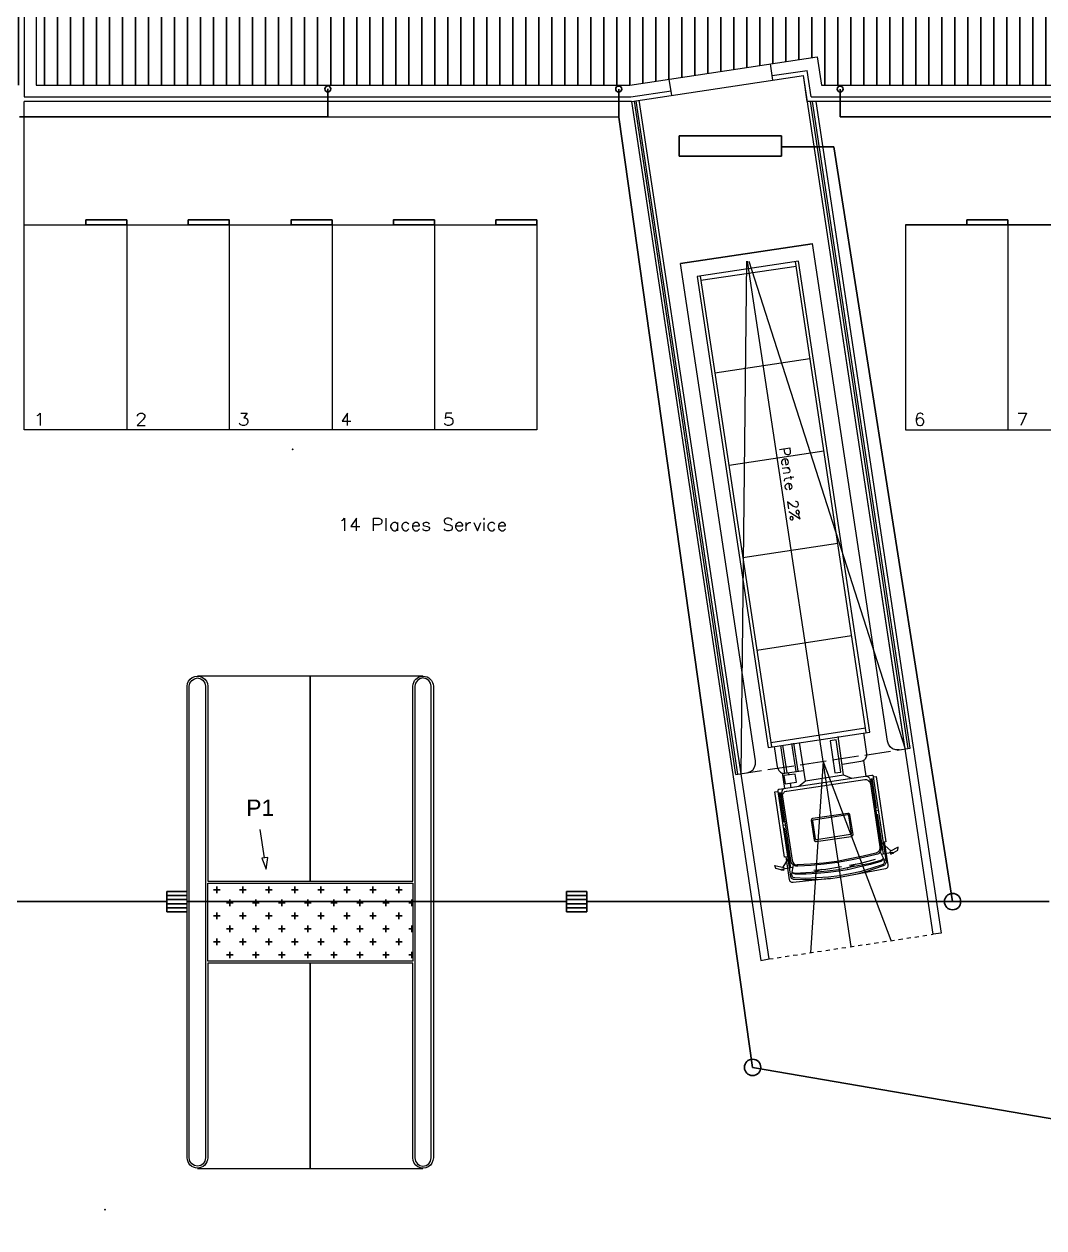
# Model space of a CAD drawing. Header units: millimetres. Extents: x 2259 to 2364, y 714 to 811.
# Drawn here: x 2282.96 to 2307.86, y 742.64 to 772.02 of the extents above; entities that cross this region are included whole.
import ezdxf
from ezdxf.lldxf.tags import DXFTag

# ---------------------------------------------------------------- set-up
doc = ezdxf.new("R2010")
doc.units = ezdxf.units.MM
doc.linetypes.add('PDF_IMPORT', pattern=[1, 0.8, -0.2])
for name, color, linetype in [('bordures P1', 7, 'Continuous'), ('bordures T1 colées', 7, 'Continuous'), ('bordures T2', 7, 'Continuous'), ('Bâtiment', 250, 'Continuous'), ('EP parking', 191, 'Continuous'), ('EP toiture', 140, 'Continuous'), ('espace vert', 3, 'Continuous'), ('hachure toiture', 7, 'Continuous'), ('marquage', 230, 'Continuous'), ('nomenclature', 250, 'Continuous'), ("pente et fil d'eau", 7, 'Continuous'), ('rampe', 7, 'Continuous'), ('véhicules', 9, 'Continuous')]:
    doc.layers.add(name, color=color, linetype=linetype)
doc.styles.get("Standard").update_dxf_attribs({"font": 'arial.ttf'})
tags = doc.linetypes.add('EP', pattern='A,1.840098,-0.072791,["EP toiture",Standard,S=0.2,R=0,X=0,Y=-0.104742],-1.631004', length=3.543893).pattern_tags.tags
tags[6] = DXFTag(74, 10)
tags = doc.linetypes.add('PARKING', pattern='A,1.840098,-0.072791,["EP parking",Standard,S=0.2,R=0,X=0,Y=-0.104742],-1.578763', length=3.491652).pattern_tags.tags
tags[6] = DXFTag(74, 10)

msp = doc.modelspace()

# ---------------------------------------------------------------- hatches: boundary and pattern name
at = {"layer": 'bordures P1', "true_color": 0x939598, "transparency": 33554687}
h = msp.add_hatch(dxfattribs=at)
h.set_pattern_fill('AR-CONC', color=252, scale=0.2)
h.paths.add_polyline_path([(2287.392, 755.856), (2287.375, 755.932), (2287.332, 756), (2287.273, 756.042), (2287.197, 756.059), (2287.121, 756.042), (2287.053, 756), (2287.01, 755.932), (2286.994, 755.856), (2286.994, 749.101), (2286.994, 744.346), (2287.01, 744.269), (2287.053, 744.202), (2287.121, 744.159), (2287.197, 744.142), (2287.273, 744.159), (2287.332, 744.202), (2287.375, 744.269), (2287.392, 744.346), (2287.392, 751.05)])
h.paths.add_polyline_path([(2292.901, 755.856), (2292.884, 755.932), (2292.842, 756), (2292.774, 756.042), (2292.698, 756.059), (2292.621, 756.042), (2292.562, 756), (2292.52, 755.932), (2292.503, 755.856), (2292.503, 751.05), (2292.503, 744.346), (2292.52, 744.269), (2292.562, 744.202), (2292.621, 744.159), (2292.698, 744.142), (2292.774, 744.159), (2292.842, 744.202), (2292.884, 744.269), (2292.901, 744.346)])
h.paths.add_polyline_path([(2311.938, 755.661), (2322.049, 755.661), (2322.049, 750.652), (2322.151, 750.669), (2322.244, 750.711), (2322.329, 750.77), (2322.397, 750.855), (2322.431, 750.957), (2322.448, 751.058), (2322.448, 766.671), (2322.431, 766.773), (2322.407, 766.843), (2322.397, 766.866), (2322.329, 766.95), (2322.244, 767.018), (2322.151, 767.061), (2322.049, 767.069), (2322.049, 756.059), (2311.988, 756.059), (2311.87, 756.042), (2311.76, 756), (2311.666, 755.932), (2311.599, 755.839), (2311.548, 755.729), (2311.539, 755.61), (2311.539, 751.058), (2311.548, 750.957), (2311.59, 750.855), (2311.649, 750.77), (2311.734, 750.711), (2311.836, 750.669), (2311.938, 750.652)])
at = {"layer": 'espace vert'}
h = msp.add_hatch(dxfattribs=at)
h.set_pattern_fill('CROSS', color=256, scale=0.05)
h.paths.add_polyline_path([(2292.452, 751.05), (2287.443, 751.05), (2287.443, 749.151), (2292.452, 749.151)])
at = {"layer": 'hachure toiture', "true_color": 0x939598}
h = msp.add_hatch(dxfattribs=at)
h.set_pattern_fill('ANSI31', color=252, scale=0.1, angle=45)
h.paths.add_polyline_path([(2282.959, 778.935), (2277.144, 778.935), (2277.144, 770.527), (2282.959, 770.527)])
h.paths.add_polyline_path([(2322.041, 782.241), (2315.642, 782.241), (2315.642, 781.664), (2315.187, 781.664, -0.046439), (2315.094, 781.664), (2314.641, 781.664), (2314.641, 782.118, -0.045787), (2314.641, 782.209), (2314.641, 782.241), (2283.256, 782.241), (2283.256, 770.527), (2297.749, 770.527), (2302.321, 771.217), (2302.426, 770.527), (2322.041, 770.527)])
h.paths.add_polyline_path([(2292.359, 778.647), (2292.359, 780.045), (2293.765, 780.045), (2293.765, 778.647), (2293.097, 778.647, -0.021971), (2293.035, 778.647)], flags=16)
h.paths.add_polyline_path([(2305.454, 778.842), (2305.454, 779.507, -0.011975), (2305.453, 779.541, -0.011975), (2305.454, 779.574), (2305.454, 780.24), (2306.852, 780.24), (2306.852, 778.842), (2306.186, 778.842, -0.023715), (2306.119, 778.842)], flags=16)
at = {"layer": "pente et fil d'eau", "transparency": 33554687}
h = msp.add_hatch(dxfattribs=at)
h.set_pattern_fill('CROSS', color=3, scale=0.2)
h.paths.add_polyline_path([(2305.419, 801.642), (2268.839, 801.677), (2268.906, 758.432), (2270.796, 758.432), (2271.313, 730.056), (2288.579, 730.056), (2307.101, 730.045), (2307.101, 731.526, 0.421134), (2301.112, 737.363), (2301.112, 732.364), (2280.792, 732.364), (2280.792, 739.441), (2275.782, 739.441), (2275.782, 762.269), (2280.792, 762.269), (2280.792, 767.97), (2278.648, 767.97), (2278.648, 770.129), (2276.747, 770.129), (2276.747, 779.334), (2282.849, 779.334), (2282.849, 794.353), (2314.432, 794.353), (2314.432, 796.503), (2325.649, 796.503), (2325.649, 794.353), (2325.649, 793.853, 0.414204), (2328.517, 790.994), (2333.658, 790.994), (2333.658, 779.879), (2333.658, 779.39), (2333.658, 748.256), (2331.073, 748.256), (2331.073, 733.745), (2316.345, 733.745, 0.413374), (2313.503, 730.895), (2313.503, 730.039), (2318.286, 730.037), (2318.286, 730.206, -0.41238), (2317.926, 730.568, -0.239098), (2318.074, 730.86), (2318.074, 730.861), (2317.845, 731.039), (2317.906, 731.087), (2317.766, 731.28, -0.267419), (2317.418, 731.184), (2317.388, 731.135), (2317.381, 730.846), (2317.306, 730.866), (2317.235, 730.643), (2317.468, 730.618), (2317.473, 730.69), (2317.748, 730.589), (2317.462, 730.54), (2317.468, 730.618), (2317.235, 730.643), (2317.306, 730.866), (2317.235, 730.886), (2317.418, 731.184, -0.341744), (2317.146, 731.534, -1), (2317.871, 731.534, -0.197294), (2317.766, 731.28), (2317.906, 731.087), (2317.964, 731.132), (2318.074, 730.86, -0.446431), (2318.602, 730.749), (2318.608, 730.751), (2318.811, 730.954), (2318.849, 730.888), (2319.778, 731.412), (2319.117, 731.412), (2319.117, 733.421), (2320.422, 733.421), (2320.422, 731.412), (2319.778, 731.412), (2318.849, 730.888), (2318.888, 730.818), (2318.602, 730.749, -0.131576), (2318.65, 730.568, -0.414351), (2318.288, 730.206), (2332.805, 730.03), (2349.443, 798.607), (2305.327, 798.573)])
h.paths.add_polyline_path([(2326.612, 792.716), (2326.827, 792.907), (2326.895, 792.78)], flags=16)
h.paths.add_polyline_path([(2279.756, 762.642), (2279.723, 762.355), (2279.614, 762.621)], flags=16)
h.paths.add_polyline_path([(2278.504, 763.031), (2279.512, 763.031), (2279.512, 763.855), (2278.504, 763.855)], flags=24)
h.paths.add_polyline_path([(2327.362, 792.972), (2328.369, 792.972), (2328.369, 793.796), (2327.362, 793.796)], flags=24)
h.paths.add_polyline_path([(2314.912, 730.285), (2317.224, 730.285), (2317.224, 731.11), (2314.912, 731.11)], flags=24)
h.paths.add_polyline_path([(2320.841, 731.62), (2324.333, 731.62), (2324.333, 733.111), (2320.841, 733.111)], flags=24)
at = {"layer": "pente et fil d'eau", "true_color": 0x939598, "transparency": 33554687}
h = msp.add_hatch(dxfattribs=at)
h.set_pattern_fill('AR-CONC', color=252, scale=0.23)
h.paths.add_polyline_path([(2322.448, 766.671), (2322.431, 766.773), (2322.407, 766.843), (2322.397, 766.866), (2322.329, 766.95), (2322.244, 767.018), (2322.151, 767.061), (2322.049, 767.069), (2322.049, 756.059), (2311.988, 756.059), (2311.87, 756.042), (2311.76, 756), (2311.666, 755.932), (2311.599, 755.839), (2311.548, 755.729), (2311.539, 755.61), (2311.539, 751.058), (2311.548, 750.957), (2311.59, 750.855), (2311.649, 750.77), (2311.734, 750.711), (2311.836, 750.669), (2311.938, 750.652), (2311.938, 755.661), (2322.049, 755.661), (2322.049, 750.652), (2322.151, 750.669), (2322.244, 750.711), (2322.329, 750.77), (2322.397, 750.855), (2322.431, 750.957), (2322.448, 751.058)])
h.paths.add_polyline_path([(2287.392, 751.05), (2287.392, 755.856), (2287.375, 755.932), (2287.332, 756), (2287.273, 756.042), (2287.197, 756.059), (2287.121, 756.042), (2287.053, 756), (2287.01, 755.932), (2286.994, 755.856), (2286.994, 749.101), (2286.994, 744.346), (2287.01, 744.269), (2287.053, 744.202), (2287.121, 744.159), (2287.197, 744.142), (2287.273, 744.159), (2287.332, 744.202), (2287.375, 744.269), (2287.392, 744.346)])
h.paths.add_polyline_path([(2292.901, 755.856), (2292.884, 755.932), (2292.842, 756), (2292.774, 756.042), (2292.698, 756.059), (2292.621, 756.042), (2292.562, 756), (2292.52, 755.932), (2292.503, 755.856), (2292.503, 751.05), (2292.503, 744.346), (2292.52, 744.269), (2292.562, 744.202), (2292.621, 744.159), (2292.698, 744.142), (2292.774, 744.159), (2292.842, 744.202), (2292.884, 744.269), (2292.901, 744.346)])

# ---------------------------------------------------------------- linework, layer by layer
msp.add_point((2289.518, 761.643, 287.57))
at = {"linetype": 'PARKING'}
msp.add_point((2284.935, 743.085, 287.56), dxfattribs=at)
at = {"layer": 'bordures P1', "lineweight": 5}
msp.add_lwpolyline([(2292.452, 744.346), (2292.452, 749.101), (2287.443, 749.101), (2287.443, 744.346, -0.989555), (2286.942, 744.346), (2286.942, 749.101), (2286.942, 755.856, -1.000499), (2287.443, 755.856), (2287.443, 751.101), (2292.452, 751.101), (2292.452, 755.856, -0.992107), (2292.952, 755.856), (2292.952, 744.346, -1.003169)], format="xyb", close=True, dxfattribs=at)
for points in [[(2292.503, 755.856), (2292.503, 751.05), (2292.503, 744.346), (2292.52, 744.269), (2292.562, 744.202), (2292.621, 744.159), (2292.698, 744.142), (2292.774, 744.159), (2292.842, 744.202), (2292.884, 744.269), (2292.901, 744.346), (2292.901, 755.856), (2292.884, 755.932), (2292.842, 756), (2292.774, 756.042), (2292.698, 756.059), (2292.621, 756.042), (2292.562, 756), (2292.52, 755.932)], [(2292.452, 749.151), (2287.443, 749.151), (2287.443, 751.05), (2292.452, 751.05)]]:
    msp.add_lwpolyline(points, close=True, dxfattribs=at)
at = {"layer": 'bordures T1 colées'}
for points in [[(2284.468, 767.12), (2285.468, 767.12), (2285.468, 767.24), (2284.468, 767.24)], [(2286.968, 767.12), (2287.968, 767.12), (2287.968, 767.24), (2286.968, 767.24)], [(2289.478, 767.12), (2290.478, 767.12), (2290.478, 767.24), (2289.478, 767.24)], [(2291.978, 767.12), (2292.978, 767.12), (2292.978, 767.24), (2291.978, 767.24)], [(2294.478, 767.12), (2295.478, 767.12), (2295.478, 767.24), (2294.478, 767.24)], [(2305.979, 767.12), (2306.979, 767.12), (2306.979, 767.24), (2305.979, 767.24)]]:
    msp.add_lwpolyline(points, close=True, dxfattribs=at)
at = {"layer": 'bordures T2', "lineweight": 5}
msp.add_lwpolyline([(2286.994, 744.346), (2286.994, 749.101), (2286.994, 755.856), (2287.01, 755.932), (2287.053, 756), (2287.121, 756.042), (2287.197, 756.059), (2287.273, 756.042), (2287.332, 756), (2287.375, 755.932), (2287.392, 755.856), (2287.392, 751.05), (2287.392, 744.346), (2287.375, 744.269), (2287.332, 744.202), (2287.273, 744.159), (2287.197, 744.142), (2287.121, 744.159), (2287.053, 744.202), (2287.01, 744.269)], close=True, dxfattribs=at)
at = {"layer": 'Bâtiment', "lineweight": 20}
for p, q in [((2301.244, 770.65), (2301.184, 771.046)), ((2297.79, 770.129), (2301.986, 770.762)), ((2298.772, 770.277), (2298.712, 770.673)), ((2301.228, 770.759), (2302.078, 770.887)), ((2302.081, 770.129), (2301.986, 770.762)), ((2297.774, 770.238), (2298.756, 770.386))]:
    msp.add_line(p, q, dxfattribs=at)
for points in [[(2302.176, 770.239), (2322.388, 770.239), (2322.388, 794.242), (2282.959, 794.242), (2282.959, 770.239), (2297.773, 770.239)], [(2302.176, 770.239), (2302.078, 770.887)]]:
    msp.add_lwpolyline(points, dxfattribs=at)
msp.add_lwpolyline([(2302.321, 771.217), (2302.426, 770.527), (2322.1, 770.527), (2322.1, 793.954), (2283.256, 793.954), (2283.256, 770.527), (2297.749, 770.527)], close=True, dxfattribs=at)
at = {"layer": 'Bâtiment', "lineweight": 5}
for points in [[(2322.388, 784.529), (2322.498, 784.529), (2322.498, 770.129), (2302.081, 770.129)], [(2297.79, 770.129), (2282.959, 770.129)]]:
    msp.add_lwpolyline(points, dxfattribs=at)
at = {"layer": 'EP parking'}
for p, q in [((2298.955, 769.291), (2300.455, 769.291)), ((2298.955, 768.791), (2298.955, 769.291)), ((2300.455, 769.291), (2300.955, 769.291)), ((2300.955, 769.291), (2301.455, 769.291)), ((2301.455, 769.291), (2301.455, 768.791)), ((2301.455, 768.791), (2301.455, 769.041)), ((2301.455, 769.023), (2302.729, 769.023)), ((2302.729, 769.023), (2305.63, 750.601)), ((2301.455, 768.791), (2298.955, 768.791)), ((2286.442, 750.601), (2286.442, 750.851)), ((2286.442, 750.601), (2286.442, 750.851)), ((2286.442, 750.851), (2286.942, 750.851)), ((2286.442, 750.851), (2286.442, 750.751)), ((2286.442, 750.751), (2286.442, 750.651)), ((2286.442, 750.751), (2286.942, 750.751)), ((2296.702, 750.851), (2296.202, 750.851)), ((2296.202, 750.851), (2296.202, 750.351)), ((2296.202, 750.851), (2296.202, 750.751)), ((2296.202, 750.751), (2296.202, 750.651)), ((2296.202, 750.751), (2296.702, 750.751)), ((2296.702, 750.601), (2296.702, 750.851)), ((2286.442, 750.651), (2286.442, 750.551)), ((2286.442, 750.651), (2286.942, 750.651)), ((2286.442, 750.601), (2286.442, 750.351)), ((2286.442, 750.601), (2286.442, 750.351)), ((2286.442, 750.551), (2286.442, 750.451)), ((2286.442, 750.551), (2286.942, 750.551)), ((2286.442, 750.451), (2286.442, 750.351)), ((2286.442, 750.451), (2286.942, 750.451)), ((2286.942, 750.601), (2295.952, 750.601)), ((2295.952, 750.601), (2296.202, 750.601)), ((2296.202, 750.651), (2296.202, 750.551)), ((2296.202, 750.651), (2296.702, 750.651)), ((2296.202, 750.551), (2296.202, 750.451)), ((2296.202, 750.551), (2296.702, 750.551)), ((2296.202, 750.451), (2296.202, 750.351)), ((2296.202, 750.451), (2296.702, 750.451)), ((2296.702, 750.351), (2296.702, 750.601)), ((2296.702, 750.601), (2296.952, 750.601)), ((2296.952, 750.601), (2305.63, 750.601)), ((2305.63, 750.601), (2307.736, 750.601)), ((2305.63, 750.601), (2307.736, 750.601)), ((2307.736, 750.601), (2307.986, 750.601)), ((2286.442, 750.351), (2286.942, 750.351)), ((2296.202, 750.351), (2296.702, 750.351))]:
    msp.add_line(p, q, dxfattribs=at)
msp.add_circle((2305.63, 750.601), 0.2, dxfattribs=at)
at = {"layer": 'EP toiture', "linetype": 'EP'}
for p, q in [((2290.377, 770.434), (2290.377, 769.755)), ((2297.478, 770.432), (2297.478, 769.753)), ((2302.885, 770.432), (2302.885, 769.753))]:
    msp.add_line(p, q, dxfattribs=at)
at = {"layer": 'EP toiture'}
for p, q in [((2282.849, 769.753), (2290.377, 769.751)), ((2290.377, 769.751), (2297.478, 769.748)), ((2302.885, 769.753), (2313.054, 769.753)), ((2297.478, 769.748), (2300.746, 746.555)), ((2311.934, 744.639), (2300.746, 746.555))]:
    msp.add_line(p, q, dxfattribs=at)
at = {"layer": 'EP toiture', "linetype": 'EP'}
for centre in [(2290.377, 770.434), (2297.478, 770.432), (2302.885, 770.432)]:
    msp.add_circle(centre, 0.0727, dxfattribs=at)
at = {"layer": 'EP toiture'}
msp.add_circle((2300.746, 746.555), 0.2, dxfattribs=at)
at = {"layer": 'marquage'}
for p, q in [((2304.479, 767.12), (2321.998, 767.12)), ((2289.947, 756.11), (2289.948, 751.101)), ((2289.947, 744.092), (2289.948, 749.101))]:
    msp.add_line(p, q, dxfattribs=at)
at = {"layer": 'marquage', "lineweight": 5}
for points in [[(2295.478, 767.12), (2295.478, 762.119), (2282.959, 762.119), (2282.959, 770.129)], [(2282.959, 767.12), (2295.478, 767.12)], [(2285.468, 767.12), (2285.468, 762.119)], [(2287.968, 767.12), (2287.968, 762.119)], [(2290.478, 767.12), (2290.478, 762.119)], [(2292.978, 767.12), (2292.978, 762.119)], [(2304.479, 767.12), (2304.479, 762.119), (2321.998, 762.119)], [(2306.979, 767.12), (2306.979, 762.119)], [(2283.281, 762.467), (2283.307, 762.475), (2283.349, 762.518), (2283.349, 762.221)], [(2285.731, 762.45), (2285.731, 762.467), (2285.748, 762.492), (2285.765, 762.509), (2285.79, 762.518), (2285.849, 762.518), (2285.875, 762.509), (2285.892, 762.492), (2285.908, 762.467), (2285.908, 762.433), (2285.892, 762.408), (2285.866, 762.365), (2285.722, 762.221), (2285.917, 762.221)], [(2288.248, 762.518), (2288.409, 762.518), (2288.324, 762.408), (2288.366, 762.408), (2288.392, 762.391), (2288.409, 762.382), (2288.426, 762.331), (2288.426, 762.306), (2288.409, 762.263), (2288.384, 762.238), (2288.342, 762.221), (2288.29, 762.221), (2288.248, 762.238), (2288.239, 762.246), (2288.222, 762.28)], [(2290.858, 762.221), (2290.858, 762.518), (2290.723, 762.323), (2290.935, 762.323)], [(2293.401, 762.518), (2293.257, 762.518), (2293.24, 762.391), (2293.257, 762.408), (2293.3, 762.424), (2293.342, 762.424), (2293.384, 762.408), (2293.418, 762.382), (2293.427, 762.331), (2293.427, 762.306), (2293.418, 762.263), (2293.384, 762.238), (2293.342, 762.221), (2293.3, 762.221), (2293.257, 762.238), (2293.24, 762.246), (2293.232, 762.28)], [(2304.911, 762.475), (2304.894, 762.509), (2304.852, 762.518), (2304.827, 762.518), (2304.784, 762.509), (2304.759, 762.458), (2304.742, 762.391), (2304.742, 762.323), (2304.759, 762.263), (2304.784, 762.23), (2304.827, 762.221), (2304.843, 762.221), (2304.886, 762.23), (2304.911, 762.263), (2304.928, 762.306), (2304.928, 762.323), (2304.911, 762.365), (2304.886, 762.391), (2304.843, 762.408), (2304.827, 762.408), (2304.784, 762.391), (2304.759, 762.365), (2304.742, 762.323)], [(2307.234, 762.518), (2307.437, 762.518), (2307.293, 762.221)], [(2287.197, 756.11), (2292.698, 756.11)], [(2287.197, 744.092), (2292.698, 744.092)]]:
    msp.add_lwpolyline(points, dxfattribs=at)
at = {"layer": 'nomenclature', "lineweight": 5}
for points in [[(2290.706, 759.899), (2290.74, 759.907), (2290.783, 759.958), (2290.783, 759.653)], [(2291.079, 759.653), (2291.079, 759.958), (2290.935, 759.755), (2291.155, 759.755)], [(2291.495, 759.653), (2291.495, 759.958), (2291.622, 759.958), (2291.664, 759.941), (2291.681, 759.924), (2291.697, 759.899), (2291.697, 759.856), (2291.681, 759.822), (2291.664, 759.814), (2291.622, 759.797), (2291.495, 759.797)], [(2291.799, 759.653), (2291.799, 759.958)], [(2292.079, 759.814), (2292.054, 759.839), (2292.028, 759.856), (2291.986, 759.856), (2291.951, 759.839), (2291.927, 759.814), (2291.909, 759.772), (2291.909, 759.738), (2291.927, 759.695), (2291.951, 759.67), (2291.986, 759.653), (2292.028, 759.653), (2292.054, 759.67), (2292.079, 759.695)], [(2292.079, 759.856), (2292.079, 759.653)], [(2292.35, 759.814), (2292.325, 759.839), (2292.299, 759.856), (2292.257, 759.856), (2292.223, 759.839), (2292.198, 759.814), (2292.181, 759.772), (2292.181, 759.738), (2292.198, 759.695), (2292.223, 759.67), (2292.257, 759.653), (2292.299, 759.653), (2292.325, 759.67), (2292.35, 759.695)], [(2292.444, 759.772), (2292.613, 759.772), (2292.613, 759.797), (2292.596, 759.822), (2292.579, 759.839), (2292.554, 759.856), (2292.511, 759.856), (2292.486, 759.839), (2292.452, 759.814), (2292.444, 759.772), (2292.444, 759.738), (2292.452, 759.695), (2292.486, 759.67), (2292.511, 759.653), (2292.554, 759.653), (2292.579, 759.67), (2292.613, 759.695)], [(2292.858, 759.814), (2292.842, 759.839), (2292.799, 759.856), (2292.757, 759.856), (2292.715, 759.839), (2292.698, 759.814), (2292.715, 759.78), (2292.74, 759.772), (2292.808, 759.755), (2292.842, 759.738), (2292.858, 759.712), (2292.858, 759.695), (2292.842, 759.67), (2292.799, 759.653), (2292.757, 759.653), (2292.715, 759.67), (2292.698, 759.695)], [(2293.41, 759.907), (2293.384, 759.941), (2293.342, 759.958), (2293.283, 759.958), (2293.24, 759.941), (2293.215, 759.907), (2293.215, 759.882), (2293.223, 759.856), (2293.24, 759.839), (2293.266, 759.822), (2293.359, 759.797), (2293.384, 759.78), (2293.401, 759.772), (2293.41, 759.738), (2293.41, 759.695), (2293.384, 759.67), (2293.342, 759.653), (2293.283, 759.653), (2293.24, 759.67), (2293.215, 759.695)], [(2293.495, 759.772), (2293.673, 759.772), (2293.673, 759.797), (2293.655, 759.822), (2293.638, 759.839), (2293.613, 759.856), (2293.57, 759.856), (2293.546, 759.839), (2293.511, 759.814), (2293.495, 759.772), (2293.495, 759.738), (2293.511, 759.695), (2293.546, 759.67), (2293.57, 759.653), (2293.613, 759.653), (2293.638, 759.67), (2293.673, 759.695)], [(2293.757, 759.653), (2293.757, 759.856)], [(2293.757, 759.772), (2293.774, 759.814), (2293.8, 759.839), (2293.825, 759.856), (2293.868, 759.856)], [(2293.944, 759.856), (2294.028, 759.653), (2294.113, 759.856)], [(2294.181, 759.856), (2294.181, 759.653)], [(2294.453, 759.814), (2294.427, 759.839), (2294.401, 759.856), (2294.359, 759.856), (2294.325, 759.839), (2294.3, 759.814), (2294.282, 759.772), (2294.282, 759.738), (2294.3, 759.695), (2294.325, 759.67), (2294.359, 759.653), (2294.401, 759.653), (2294.427, 759.67), (2294.453, 759.695)], [(2294.545, 759.772), (2294.715, 759.772), (2294.715, 759.797), (2294.698, 759.822), (2294.681, 759.839), (2294.655, 759.856), (2294.613, 759.856), (2294.588, 759.839), (2294.554, 759.814), (2294.545, 759.772), (2294.545, 759.738), (2294.554, 759.695), (2294.588, 759.67), (2294.613, 759.653), (2294.655, 759.653), (2294.681, 759.67), (2294.715, 759.695)], [(2288.832, 751.668), (2288.727, 752.363)]]:
    msp.add_lwpolyline(points, dxfattribs=at)
for points in [[(2294.173, 759.941), (2294.181, 759.924), (2294.198, 759.941), (2294.181, 759.958)], [(2288.764, 751.658), (2288.873, 751.391), (2288.907, 751.679)]]:
    msp.add_lwpolyline(points, close=True, dxfattribs=at)
at = {"layer": "pente et fil d'eau"}
for p, q in [((2286.442, 750.601), (2275.932, 750.601)), ((2295.952, 750.601), (2292.952, 750.601)), ((2300.729, 750.601), (2296.952, 750.601)), ((2307.736, 750.601), (2305.236, 750.601))]:
    msp.add_line(p, q, dxfattribs=at)
at = {"layer": 'rampe'}
for p, q in [((2302.365, 770.93), (2302.365, 770.93)), ((2302.2, 766.658), (2298.986, 766.174))]:
    msp.add_line(p, q, dxfattribs=at)
at = {"layer": 'rampe', "lineweight": 5}
for p, q in [((2302.289, 770.129), (2305.352, 749.83)), ((2305.157, 749.804), (2302.707, 766.01)), ((2302.707, 766.01), (2302.707, 766.01)), ((2302.707, 766.01), (2302.707, 766.009)), ((2305.352, 749.83), (2305.157, 749.804))]:
    msp.add_line(p, q, dxfattribs=at)
for points in [[(2304.416, 754.694), (2301.986, 770.762)], [(2297.79, 770.129), (2300.945, 749.168), (2301.148, 749.202), (2297.977, 770.157)], [(2300.334, 753.703), (2297.865, 770.14)], [(2300.385, 753.711), (2297.904, 770.146)], [(2304.547, 754.339), (2302.161, 770.129)], [(2304.598, 754.347), (2302.211, 770.129)], [(2304.326, 754.305), (2304.242, 754.305), (2304.166, 754.33), (2304.106, 754.381), (2304.063, 754.44), (2304.039, 754.517), (2302.207, 766.659)], [(2300.597, 766.23), (2300.461, 753.728)], [(2303.15, 749.503), (2300.623, 766.23)], [(2300.656, 766.23), (2304.471, 754.33)], [(2300.614, 753.745), (2300.682, 753.771), (2300.75, 753.813), (2300.792, 753.881), (2300.818, 753.957), (2300.818, 754.033), (2298.986, 766.174)], [(2301.403, 761.636), (2301.657, 761.679), (2301.665, 761.568), (2301.665, 761.535), (2301.648, 761.518), (2301.631, 761.501), (2301.598, 761.501), (2301.572, 761.509), (2301.555, 761.518), (2301.538, 761.551), (2301.521, 761.653)], [(2301.538, 761.407), (2301.555, 761.263), (2301.58, 761.272), (2301.605, 761.28), (2301.614, 761.297), (2301.622, 761.323), (2301.614, 761.357), (2301.598, 761.382), (2301.572, 761.399), (2301.538, 761.407), (2301.513, 761.399), (2301.478, 761.382), (2301.462, 761.357), (2301.453, 761.331), (2301.453, 761.297), (2301.47, 761.28), (2301.495, 761.255)], [(2301.47, 761.179), (2301.64, 761.204)], [(2301.589, 761.195), (2301.631, 761.17), (2301.648, 761.145), (2301.657, 761.111), (2301.648, 761.085), (2301.614, 761.068), (2301.495, 761.051)], [(2301.758, 760.958), (2301.563, 760.924), (2301.53, 760.907), (2301.521, 760.882), (2301.521, 760.865)], [(2301.673, 760.984), (2301.682, 760.899)], [(2301.631, 760.806), (2301.648, 760.661), (2301.673, 760.67), (2301.69, 760.687), (2301.708, 760.695), (2301.716, 760.721), (2301.708, 760.755), (2301.69, 760.78), (2301.665, 760.797), (2301.631, 760.806), (2301.605, 760.806), (2301.572, 760.789), (2301.546, 760.755), (2301.538, 760.729), (2301.546, 760.695), (2301.563, 760.678), (2301.589, 760.653)], [(2301.793, 760.373), (2301.8, 760.373), (2301.826, 760.365), (2301.843, 760.356), (2301.852, 760.331), (2301.86, 760.289), (2301.852, 760.263), (2301.843, 760.246), (2301.826, 760.229), (2301.8, 760.229), (2301.775, 760.238), (2301.733, 760.255), (2301.598, 760.356), (2301.622, 760.187)], [(2301.631, 760.119), (2301.911, 759.941), (2301.902, 759.966), (2301.885, 760), (2301.877, 760.034), (2301.885, 760.068), (2301.894, 760.094), (2301.885, 760.119), (2301.868, 760.145), (2301.843, 760.153), (2301.826, 760.145), (2301.8, 760.119), (2301.809, 760.094), (2301.817, 760.077), (2301.843, 760.068), (2301.868, 760.068), (2301.894, 760.094)], [(2304.131, 749.652), (2302.47, 754.025), (2302.165, 749.355)], [(2305.225, 749.813), (2305.225, 749.821)]]:
    msp.add_lwpolyline(points, dxfattribs=at)
msp.add_lwpolyline([(2301.741, 759.966), (2301.725, 759.992), (2301.699, 760), (2301.673, 759.992), (2301.657, 759.966), (2301.665, 759.941), (2301.673, 759.924), (2301.699, 759.916), (2301.725, 759.916), (2301.741, 759.941)], close=True, dxfattribs=at)
at = {"layer": 'rampe', "linetype": 'PDF_IMPORT', "lineweight": 5, "ltscale": 0.797219}
msp.add_lwpolyline([(2300.334, 753.703), (2304.598, 754.347)], dxfattribs=at)
at = {"layer": 'rampe', "linetype": 'PDF_IMPORT', "lineweight": 5, "ltscale": 0.055691}
msp.add_lwpolyline([(2301.148, 749.202), (2305.157, 749.804)], dxfattribs=at)
at = {"layer": 'rampe', "linetype": 'PDF_IMPORT', "lineweight": 5, "ltscale": 0.055439}
msp.add_lwpolyline([(2304.132, 749.65), (2304.131, 749.652)], dxfattribs=at)
at = {"layer": 'véhicules', "lineweight": 5}
for points in [[(2301.131, 754.364), (2303.606, 754.737), (2301.868, 766.23), (2299.394, 765.857)], [(2302.902, 753.762), (2302.784, 754.551), (2302.639, 754.525), (2302.759, 753.745)], [(2301.784, 753.711), (2301.513, 753.677), (2301.546, 753.474), (2301.817, 753.517)], [(2302.182, 752.584), (2302.182, 752.601), (2302.19, 752.61), (2302.19, 752.618), (2302.199, 752.627), (2302.207, 752.627), (2302.207, 752.635), (2302.216, 752.635), (2303.072, 752.762), (2303.089, 752.762), (2303.097, 752.754), (2303.106, 752.754), (2303.106, 752.745), (2303.114, 752.737), (2303.114, 752.728), (2303.191, 752.237), (2303.191, 752.22), (2303.182, 752.211), (2303.182, 752.203), (2303.174, 752.194), (2303.165, 752.194), (2303.156, 752.186), (2302.301, 752.059), (2302.292, 752.059), (2302.284, 752.067), (2302.275, 752.067), (2302.267, 752.076), (2302.267, 752.084), (2302.258, 752.093), (2302.258, 752.101)], [(2302.216, 752.576), (2302.216, 752.593), (2302.225, 752.593), (2302.225, 752.601), (2302.233, 752.601), (2303.064, 752.728), (2303.081, 752.728), (2303.081, 752.72), (2303.089, 752.72), (2303.089, 752.703), (2303.156, 752.262), (2303.156, 752.245), (2303.149, 752.245), (2303.149, 752.237), (2303.14, 752.237), (2302.31, 752.11), (2302.301, 752.11), (2302.292, 752.118), (2302.284, 752.118), (2302.284, 752.135)], [(2304.301, 751.932), (2304.098, 751.821), (2304.123, 751.762), (2304.293, 751.855)], [(2301.793, 751.27), (2301.775, 751.279), (2301.758, 751.279), (2301.75, 751.287), (2301.733, 751.296), (2301.725, 751.313), (2301.708, 751.321), (2301.725, 751.313), (2301.75, 751.304), (2301.767, 751.296), (2301.784, 751.296), (2302.047, 751.313), (2302.317, 751.33), (2302.58, 751.355), (2302.843, 751.389), (2303.106, 751.44), (2303.36, 751.491), (2303.623, 751.542), (2303.877, 751.609), (2303.894, 751.618), (2303.911, 751.626), (2303.928, 751.643), (2303.945, 751.66), (2303.936, 751.643), (2303.928, 751.626), (2303.92, 751.618), (2303.911, 751.601), (2303.894, 751.592), (2303.877, 751.584), (2303.623, 751.508), (2303.369, 751.448), (2303.106, 751.389), (2302.852, 751.347), (2302.589, 751.313), (2302.326, 751.287), (2302.055, 751.27)], [(2301.292, 751.482), (2301.513, 751.431), (2301.504, 751.364), (2301.318, 751.406)]]:
    msp.add_lwpolyline(points, close=True, dxfattribs=at)
for points in [[(2299.486, 765.764), (2301.809, 766.111)], [(2303.521, 754.728), (2301.793, 766.222)], [(2299.47, 765.866), (2301.208, 754.381)], [(2299.826, 763.509), (2302.148, 763.857)], [(2300.174, 761.255), (2302.487, 761.602)], [(2300.512, 759), (2302.827, 759.348)], [(2300.851, 756.737), (2303.165, 757.093)], [(2301.19, 754.483), (2303.504, 754.839)], [(2302.038, 753.55), (2301.894, 754.483)], [(2302.97, 753.694), (2302.834, 754.627)], [(2303.454, 754.72), (2303.53, 754.211), (2303.53, 754.152), (2303.521, 754.127), (2303.504, 754.101), (2303.496, 754.076), (2303.471, 754.05), (2303.445, 754.033), (2303.419, 754.025), (2303.394, 754.017), (2302.945, 753.949)], [(2301.276, 754.39), (2301.351, 753.889), (2301.36, 753.856), (2301.368, 753.83), (2301.385, 753.805), (2301.411, 753.779), (2301.427, 753.762), (2301.453, 753.745), (2301.478, 753.737), (2301.538, 753.737), (2301.988, 753.805)], [(2301.538, 753.737), (2301.436, 754.415)], [(2301.589, 753.745), (2301.487, 754.423)], [(2301.809, 753.779), (2301.708, 754.457)], [(2301.86, 753.788), (2301.758, 754.466)], [(2301.598, 751.694), (2301.53, 751.686), (2301.292, 753.279), (2301.36, 753.288), (2301.673, 751.211), (2301.682, 751.194), (2301.69, 751.177), (2301.708, 751.169), (2301.725, 751.16), (2301.741, 751.152), (2301.758, 751.152), (2301.988, 751.143), (2302.207, 751.143), (2302.428, 751.152), (2302.648, 751.169), (2302.869, 751.194), (2303.089, 751.237), (2303.309, 751.279), (2303.521, 751.338), (2303.733, 751.406), (2303.945, 751.482), (2303.962, 751.491), (2303.979, 751.499), (2303.987, 751.516), (2304.004, 751.533), (2304.004, 751.55), (2304.013, 751.567), (2303.699, 753.644), (2303.767, 753.652), (2304.004, 752.059), (2303.936, 752.05)], [(2303.699, 753.644), (2303.699, 753.661), (2303.691, 753.669), (2303.682, 753.669), (2303.682, 753.677), (2303.657, 753.677), (2301.394, 753.338), (2301.377, 753.338), (2301.368, 753.33), (2301.36, 753.322), (2301.36, 753.288)], [(2303.64, 753.593), (2303.886, 751.932), (2303.886, 751.881), (2303.877, 751.855), (2303.868, 751.83), (2303.852, 751.804), (2303.835, 751.787), (2303.818, 751.771), (2303.793, 751.762), (2303.767, 751.754), (2303.454, 751.677), (2303.14, 751.609), (2302.818, 751.559), (2302.496, 751.516), (2302.174, 751.482), (2301.852, 751.465), (2301.8, 751.465), (2301.775, 751.474), (2301.75, 751.491), (2301.733, 751.508), (2301.716, 751.525), (2301.699, 751.55), (2301.69, 751.576), (2301.682, 751.601), (2301.436, 753.262)], [(2301.631, 753.694), (2301.622, 753.754)], [(2301.877, 753.415), (2302.038, 753.55), (2302.97, 753.694), (2303.165, 753.61)], [(2303.776, 752.881), (2303.665, 753.61)], [(2301.478, 753.152), (2301.478, 753.194), (2301.487, 753.22), (2301.495, 753.237), (2301.513, 753.254), (2301.521, 753.271), (2301.538, 753.288), (2301.563, 753.296), (2301.58, 753.296), (2303.487, 753.584), (2303.53, 753.584), (2303.546, 753.576), (2303.564, 753.567), (2303.581, 753.55), (2303.598, 753.533), (2303.606, 753.517), (2303.614, 753.5), (2303.623, 753.474)], [(2301.665, 753.491), (2301.682, 753.381)], [(2301.513, 752.542), (2301.403, 753.262)], [(2303.826, 752.821), (2303.758, 752.805)], [(2303.945, 751.771), (2303.793, 752.737)], [(2301.478, 752.466), (2301.555, 752.474)], [(2301.682, 751.423), (2301.53, 752.398)], [(2303.089, 751.237), (2303.996, 751.406), (2304.004, 751.406), (2304.021, 751.415), (2304.03, 751.423), (2304.047, 751.44), (2304.047, 751.448), (2304.055, 751.465), (2304.055, 751.499), (2303.971, 752.059)], [(2303.903, 752.033), (2304.123, 751.838)], [(2301.64, 751.694), (2301.487, 751.44)], [(2302.648, 751.169), (2301.741, 751.067), (2301.708, 751.067), (2301.69, 751.076), (2301.682, 751.084), (2301.665, 751.092), (2301.657, 751.109), (2301.657, 751.118), (2301.648, 751.135), (2301.563, 751.694)], [(2301.665, 751.27), (2301.699, 751.27), (2301.708, 751.228), (2301.716, 751.211), (2301.725, 751.203), (2301.733, 751.194), (2301.75, 751.186), (2301.775, 751.186), (2302.047, 751.177), (2302.317, 751.186), (2302.597, 751.203), (2302.869, 751.237), (2303.132, 751.287), (2303.403, 751.347), (2303.665, 751.423), (2303.92, 751.508), (2303.936, 751.516), (2303.945, 751.516), (2303.953, 751.533), (2303.962, 751.542), (2303.971, 751.559), (2303.971, 751.567), (2303.962, 751.618), (2304.004, 751.618)], [(2303.114, 751.491), (2303.394, 751.542), (2303.75, 751.635)], [(2303.86, 751.813), (2303.962, 751.618)], [(2303.894, 751.762), (2304.166, 751.804), (2304.174, 751.771)], [(2301.733, 751.431), (2301.453, 751.389), (2301.462, 751.364)], [(2301.741, 751.499), (2301.699, 751.27)], [(2302.428, 751.389), (2302.199, 751.304)], [(2302.242, 751.372), (2302.538, 751.397), (2302.919, 751.457)], [(2303.267, 751.516), (2303.046, 751.406)]]:
    msp.add_lwpolyline(points, dxfattribs=at)
for points in [[(2303.454, 754.042), (2303.513, 753.661), (2303.538, 753.661), (2303.555, 753.652), (2303.572, 753.652), (2303.581, 753.635), (2303.589, 753.627), (2303.598, 753.618), (2303.606, 753.601), (2303.606, 753.584), (2303.852, 751.94, -0.412063), (2303.758, 751.787), (2303.445, 751.711), (2303.123, 751.643), (2302.801, 751.584), (2302.479, 751.542), (2302.157, 751.516), (2301.835, 751.499)], [(2301.47, 753.745), (2301.53, 753.364), (2301.513, 753.355), (2301.504, 753.355), (2301.495, 753.347), (2301.478, 753.33), (2301.47, 753.322), (2301.47, 753.305), (2301.462, 753.296), (2301.462, 753.262), (2301.716, 751.609, 0.444845), (2301.852, 751.499)]]:
    msp.add_lwpolyline(points, format="xyb", dxfattribs=at)

# ---------------------------------------------------------------- texts
at = {"layer": 'nomenclature', "insert": (2288.228, 753.092), "char_height": 0.4, "attachment_point": 1}
msp.add_mtext_dynamic_manual_height_columns(' P1', width=3.54272, gutter_width=12.5, heights=[0], dxfattribs=at)

doc.saveas('drawing.dxf')
